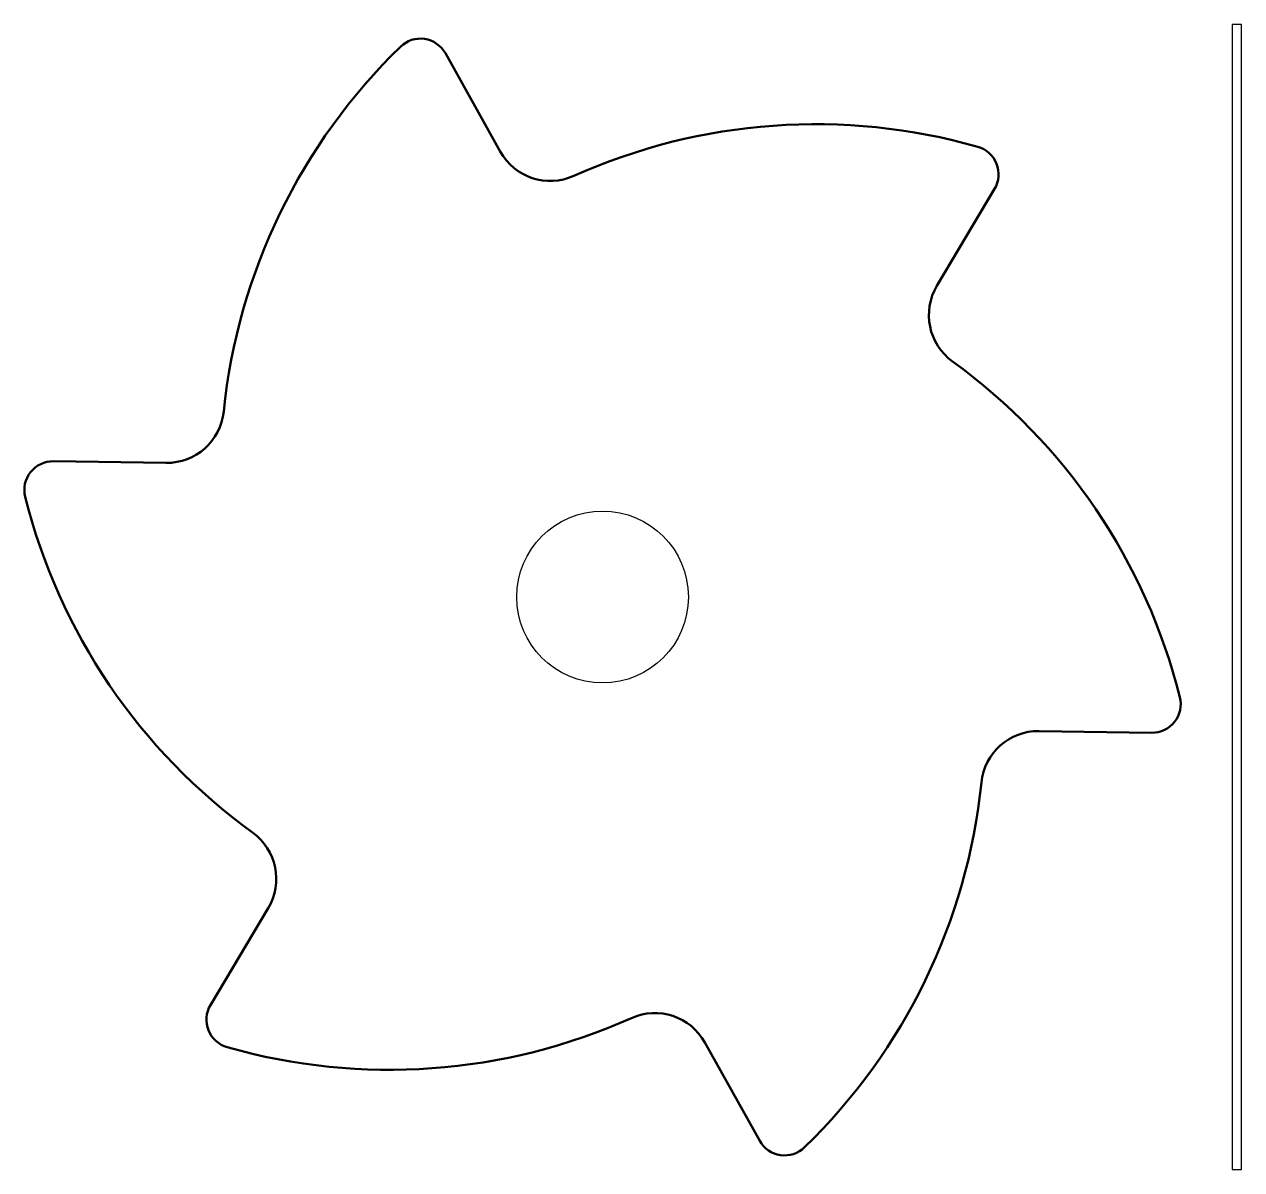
# Model space of a CAD drawing. Header units: inches. Extents: x 2.2 to 66, y 0 to 60.
import ezdxf

# ---------------------------------------------------------------- set-up
doc = ezdxf.new("R2010")
doc.units = ezdxf.units.IN
doc.header["$MEASUREMENT"] = 0
doc.layers.add('PDF_Visible', color=7, linetype='Continuous')

msp = doc.modelspace()

# ---------------------------------------------------------------- linework, layer by layer
msp.add_lwpolyline([(65.5, 0), (66, 0), (66, 60), (65.5, 60)], close=True)
msp.add_circle((32.5, 30), 4.5)
at = {"layer": 'PDF_Visible', "lineweight": 50}
msp.add_lwpolyline([(2.238, 35.244, -0.492738), (3.713, 37.109), (9.615, 37.027, 0.388582), (12.642, 39.72, -0.176407), (21.91, 58.831, -0.492738), (24.262, 58.484), (27.142, 53.333, 0.388607), (30.987, 52.058, -0.176407), (52.172, 53.587, -0.492738), (53.05, 51.375), (50.029, 46.306, 0.388607), (50.846, 42.34, -0.176407), (62.762, 24.756, -0.492738), (61.285, 22.89), (55.386, 22.974, 0.388582), (52.359, 20.281, -0.176407), (43.089, 1.17, -0.492738), (40.736, 1.514), (37.858, 6.667, 0.388612), (34.013, 7.942, -0.176407), (12.829, 6.413, -0.492738), (11.948, 8.623), (14.971, 13.693, 0.388607), (14.152, 17.662, -0.176407)], format="xyb", close=True, dxfattribs=at)

doc.saveas('drawing.dxf')
